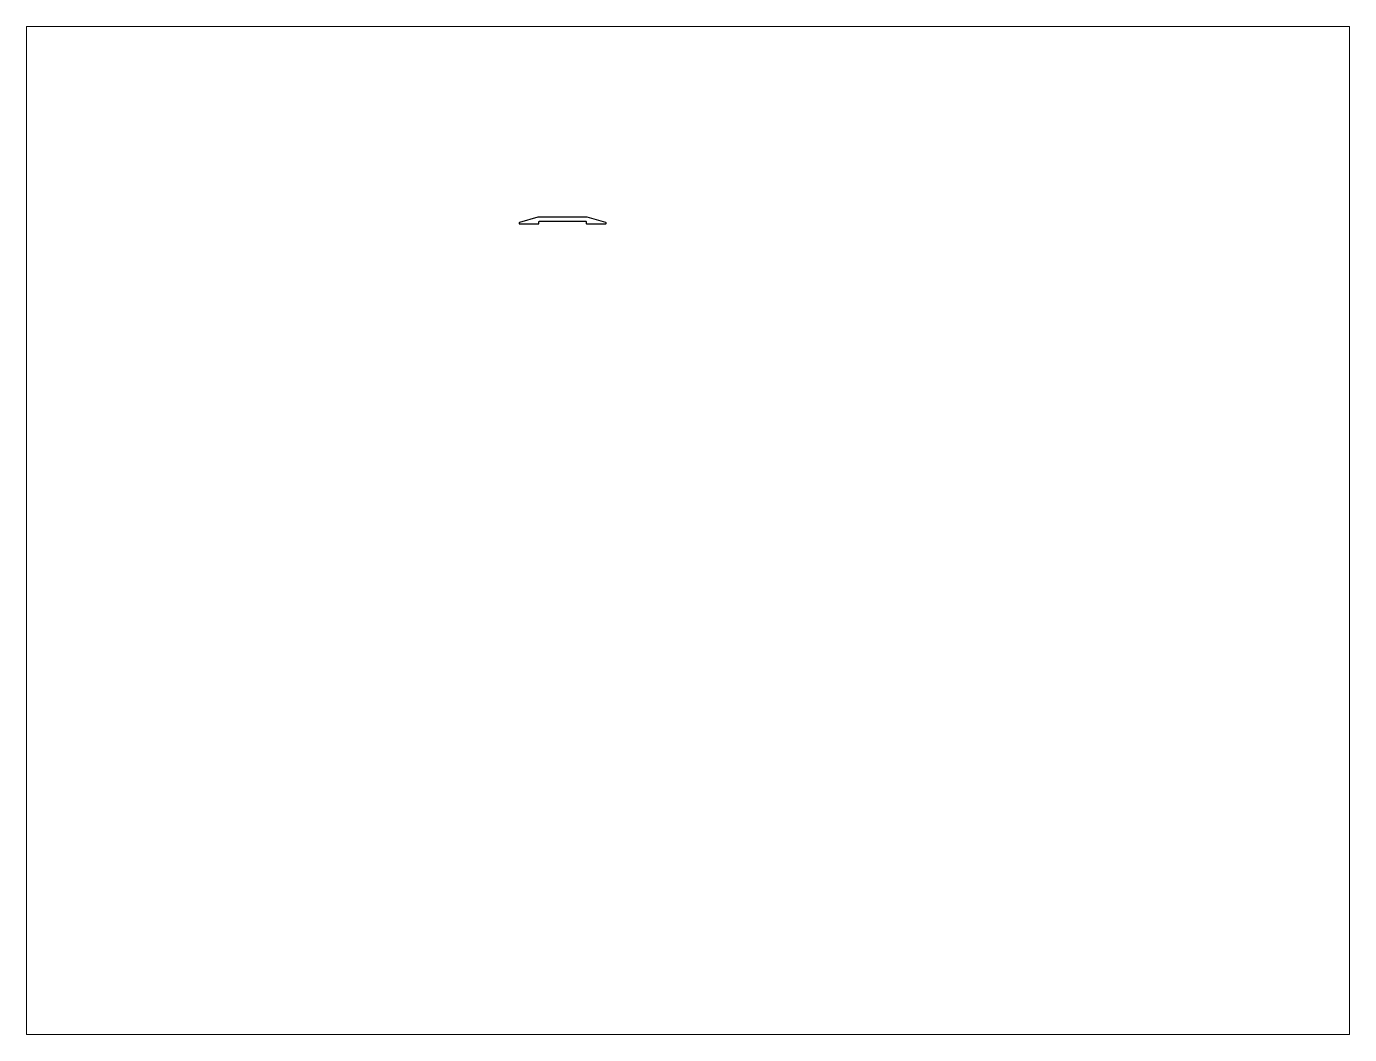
# Paper-space layout 'Layout1' of a CAD drawing. Extents: x 27 to 240, y 20 to 183.
# The model-space entities are those that its viewports show. They can reach past a viewport. Long polylines and large blocks are cut down to what shows.
import ezdxf

# ---------------------------------------------------------------- set-up
doc = ezdxf.new("R2010")
doc.units = 0
doc.header["$LTSCALE"] = 15
doc.layers.get('0').update_dxf_attribs({"linetype": 'CONTINUOUS'})
doc.layers.add('_', color=7, linetype='CONTINUOUS')

msp = doc.modelspace()

# ---------------------------------------------------------------- linework, layer by layer
at = {"layer": '_', "color": 0, "linetype": 'CONTINUOUS', "flags": 128}
msp.add_lwpolyline([(166.45, 219.68, 0.867245), (166.51, 220.07), (161.13, 221.64, 0.070951), (160.85, 221.68), (147.05, 221.68, 0.070951), (146.77, 221.64), (141.39, 220.07, 0.867245), (141.45, 219.68), (146.85, 219.68, 0.414214), (147.05, 219.88), (147.05, 220.28, -0.414214), (147.25, 220.48), (160.65, 220.48, -0.414214), (160.85, 220.28), (160.85, 219.88, 0.414214), (161.05, 219.68)], format="xyb", close=True, dxfattribs=at)

psp = doc.layouts.get("Layout1")

# ---------------------------------------------------------------- viewports
at = {"layer": '0', "color": 0, "linetype": 'BYBLOCK', "ltscale": 0.05}
psp.add_viewport(center=(133.35, 101.6), size=(213.36, 162.56), view_center_point=(190.51, 130.3), view_height=293.8955, dxfattribs=at)

doc.saveas('drawing.dxf')
